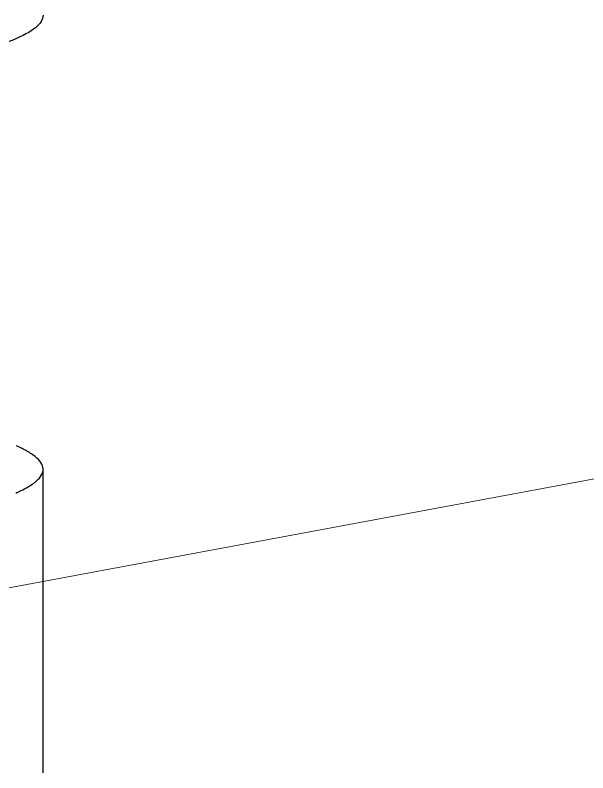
# Model space of a CAD drawing. Header units: millimetres. Extents: x 0 to 1749, y -46 to 1352.
# Drawn here: x 1029.16 to 1035.2, y 949.76 to 957.76 of the extents above; entities that cross this region are included whole.
import ezdxf

# ---------------------------------------------------------------- set-up
doc = ezdxf.new("R2010")
doc.units = ezdxf.units.MM
doc.layers.add('1', color=7, linetype='Continuous', true_color=0xffffff)
doc.styles.get("Standard").update_dxf_attribs({"font": 'SimSun.ttf', "height": 20})
doc.dimstyles.get("Standard").update_dxf_attribs({"dimtxt": 5, "dimasz": 0.18, "dimexe": 0.18, "dimexo": 0.0625, "dimgap": 0.09, "dimtad": 0, "dimtih": 1, "dimtoh": 1, "dimdec": 4, "dimzin": 0, "dimdsep": 46, "dimtxsty": 'Standard', "dimcen": 0.09, "dimclrt": 1, "dimadec": 0, "dimazin": 0, "dimtfac": 1, "dimtdec": 4, "dimtofl": 0, "dimtmove": 0, "dimatfit": 3, "dimfxl": 0, "dimtolj": 1, "dimtzin": 0, "dimarcsym": 0})

msp = doc.modelspace()

# ---------------------------------------------------------------- linework, layer by layer
at = {"layer": '1', "color": 7, "linetype": 'Continuous', "lineweight": 30}
msp.add_line((1029.4507, 949.75659), (1029.4507, 952.96107), dxfattribs=at)
for points, knots in [([(1029.4507, 957.75616), (1029.4507, 957.75564), (1029.45069, 957.75511), (1029.45028, 957.73266), (1029.44321, 957.71082), (1029.40237, 957.64545), (1029.34901, 957.60207), (1029.19063, 957.51524), (1029.0856, 957.4718), (1028.88857, 957.40624), (1028.81629, 957.38432), (1028.71752, 957.3568), (1028.69736, 957.3513), (1028.65631, 957.3403), (1028.5936, 957.32383), (1028.52753, 957.30741), (1028.29989, 957.25275), (1028.09414, 957.20929), (1027.63637, 957.12247), (1027.38435, 957.0791), (1026.97126, 957.01376), (1026.82771, 956.99193), (1026.60346, 956.95907), (1026.52722, 956.94809), (1026.4106, 956.9316), (1026.37133, 956.92609), (1026.29224, 956.91509), (1025.93369, 956.86565), (1025.55182, 956.81663), (1024.83721, 956.72969), (1024.46204, 956.68633), (1023.67594, 956.59938), (1023.26502, 956.5558), (1022.72831, 956.50086), (1022.61972, 956.48984), (1022.40146, 956.46788), (1022.07202, 956.435), (1021.73653, 956.40228), (1021.44866, 956.37458), (1021.38691, 956.36866), (1021.32497, 956.36275)], [0, 0, 0, 0, 0.0011272, 0.0011272, 0.0480843, 0.0480843, 0.1419987, 0.1419987, 0.235913, 0.235913, 0.2828702, 0.2828702, 0.2946095, 0.2946095, 0.3063487, 0.3298273, 0.3298273, 0.4237417, 0.4237417, 0.517656, 0.517656, 0.5646132, 0.5646132, 0.5880917, 0.5880917, 0.599831, 0.599831, 0.6115703, 0.7054847, 0.7054847, 0.799399, 0.799399, 0.8933133, 0.8933133, 0.9167919, 0.9167919, 0.9402705, 0.9872277, 0.9872277, 1, 1, 1, 1]), ([(1029.16145, 952.71058), (1029.16953, 952.71409), (1029.17746, 952.71761), (1029.20946, 952.73211), (1029.23212, 952.74313), (1029.274, 952.76511), (1029.29324, 952.77607), (1029.34594, 952.80891), (1029.37437, 952.83073), (1029.43989, 952.89605), (1029.45725, 952.93942), (1029.43976, 953.02626), (1029.40491, 953.06973), (1029.32794, 953.12442), (1029.30234, 953.14086), (1029.27293, 953.15734), (1029.25247, 953.16834), (1029.24182, 953.17384), (1029.21134, 953.18901), (1029.19065, 953.19867), (1029.16874, 953.2083)], [0, 0, 0, 0, 0.0210527, 0.0210527, 0.0868422, 0.0868422, 0.1526317, 0.1526317, 0.2842106, 0.2842106, 0.5473686, 0.5473686, 0.8105265, 0.8105265, 0.876316, 0.9092107, 0.9092107, 0.9421054, 0.9421054, 1, 1, 1, 1])]:
    msp.add_open_spline(points, degree=3, knots=knots, dxfattribs=at)

# ---------------------------------------------------------------- leaders
at = {"color": 7, "lineweight": 20, "annotation_type": 0, "has_hookline": 1, "hookline_direction": 0}
for points, text_width in [([(977.18157, 942.04191), (1193.00809, 982.237)], 25.47486), ([(959.96612, 930.18728), (1185.76126, 950.97447)], 25.58659)]:
    msp.add_leader(points, dimstyle='Standard', override={"dimtxt": 20, "dimasz": 4, "dimgap": 0.09, "dimtad": 0, "dimcen": 0, "dimldrblk": 'Dot', "dimlwd": 18, "dimlwe": 18}, dxfattribs=dict(at, text_width=text_width))

doc.saveas('drawing.dxf')
